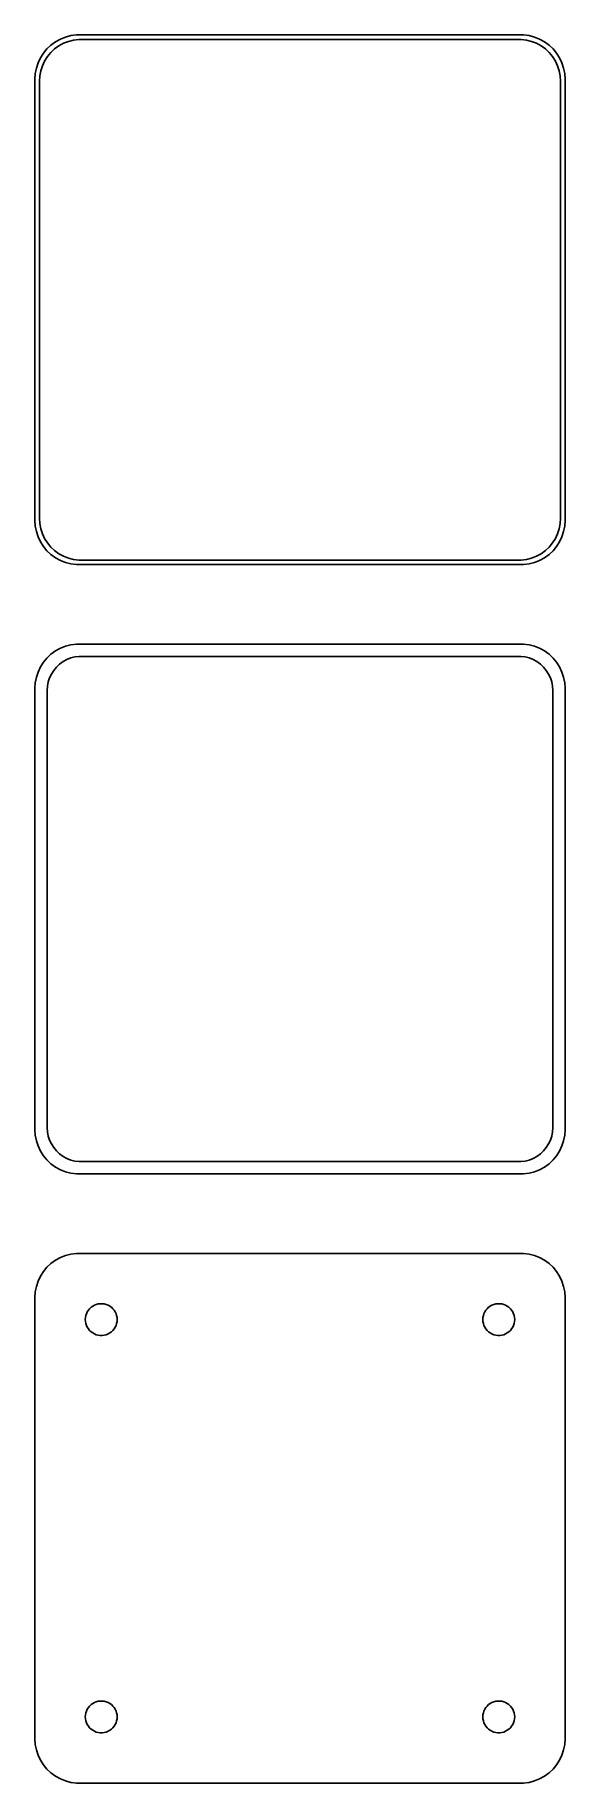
# Model space of a CAD drawing. Header units: metres. Extents: x -30 to 30, y 108 to 306.
import ezdxf

# ---------------------------------------------------------------- set-up
doc = ezdxf.new("R2010")
doc.units = ezdxf.units.M

msp = doc.modelspace()

# ---------------------------------------------------------------- linework, layer by layer
for p, q in [((-27.6791, 305.222), (-28.1871, 304.853)), ((-27.1289, 305.524), (-27.6791, 305.222)), ((-27.2952, 304.761), (-26.7724, 305.048)), ((-26.5451, 305.755), (-27.1289, 305.524)), ((-26.7724, 305.048), (-26.2178, 305.268)), ((-25.9369, 305.911), (-26.5451, 305.755)), ((-26.2178, 305.268), (-25.6401, 305.416)), ((-25.3139, 305.99), (-25.9369, 305.911)), ((-25.6401, 305.416), (-25.0482, 305.491)), ((25.3139, 305.99), (-25.3139, 305.99)), ((-25.0482, 305.491), (25.0482, 305.491)), ((25.0482, 305.491), (25.6401, 305.416)), ((25.9369, 305.911), (25.3139, 305.99)), ((25.6401, 305.416), (26.2178, 305.268)), ((26.5451, 305.755), (25.9369, 305.911)), ((26.2178, 305.268), (26.7724, 305.048)), ((27.1289, 305.524), (26.5451, 305.755)), ((26.7724, 305.048), (27.2952, 304.761)), ((27.6791, 305.222), (27.1289, 305.524)), ((28.1871, 304.853), (27.6791, 305.222)), ((-29.3815, 303.409), (-29.6489, 302.841)), ((-29.0451, 303.939), (-29.3815, 303.409)), ((-29.1664, 302.499), (-28.9124, 303.038)), ((-28.6448, 304.423), (-29.0451, 303.939)), ((-28.9124, 303.038), (-28.5928, 303.542)), ((-28.1871, 304.853), (-28.6448, 304.423)), ((-28.5928, 303.542), (-28.2126, 304.002)), ((-28.2126, 304.002), (-27.7778, 304.41)), ((-27.7778, 304.41), (-27.2952, 304.761)), ((27.2952, 304.761), (27.7778, 304.41)), ((27.7778, 304.41), (28.2126, 304.002)), ((28.6448, 304.423), (28.1871, 304.853)), ((28.2126, 304.002), (28.5928, 303.542)), ((28.5928, 303.542), (28.9124, 303.038)), ((29.0451, 303.939), (28.6448, 304.423)), ((28.9124, 303.038), (29.1664, 302.499)), ((29.3815, 303.409), (29.0451, 303.939)), ((29.6489, 302.841), (29.3815, 303.409)), ((-29.9606, 301.627), (-30, 301)), ((-30, 301), (-30, 251)), ((-29.8429, 302.243), (-29.9606, 301.627)), ((-29.6489, 302.841), (-29.8429, 302.243)), ((-29.5, 300.75), (-29.4625, 301.345)), ((-29.4625, 301.345), (-29.3508, 301.931)), ((-29.3508, 301.931), (-29.1664, 302.499)), ((29.1664, 302.499), (29.3508, 301.931)), ((29.3508, 301.931), (29.4625, 301.345)), ((29.4625, 301.345), (29.5, 300.75)), ((29.8429, 302.243), (29.6489, 302.841)), ((29.9606, 301.627), (29.8429, 302.243)), ((30, 301), (29.9606, 301.627)), ((30, 251), (30, 301)), ((-29.5, 251.25), (-29.5, 300.75)), ((29.5, 300.75), (29.5, 251.25)), ((-30, 251), (-29.9606, 250.373)), ((-29.9606, 250.373), (-29.8429, 249.757)), ((-29.8429, 249.757), (-29.6489, 249.159)), ((-29.4625, 250.655), (-29.5, 251.25)), ((-29.3508, 250.069), (-29.4625, 250.655)), ((-29.1664, 249.501), (-29.3508, 250.069)), ((-28.9124, 248.962), (-29.1664, 249.501)), ((29.1664, 249.501), (28.9124, 248.962)), ((29.3508, 250.069), (29.1664, 249.501)), ((29.4625, 250.655), (29.3508, 250.069)), ((29.5, 251.25), (29.4625, 250.655)), ((29.6489, 249.159), (29.8429, 249.757)), ((29.8429, 249.757), (29.9606, 250.373)), ((29.9606, 250.373), (30, 251)), ((-29.6489, 249.159), (-29.3815, 248.591)), ((-29.3815, 248.591), (-29.0451, 248.061)), ((-29.0451, 248.061), (-28.6448, 247.577)), ((-28.5928, 248.458), (-28.9124, 248.962)), ((-28.6448, 247.577), (-28.1871, 247.147)), ((-28.2126, 247.998), (-28.5928, 248.458)), ((-27.7778, 247.59), (-28.2126, 247.998)), ((-27.2952, 247.239), (-27.7778, 247.59)), ((27.7778, 247.59), (27.2952, 247.239)), ((28.2126, 247.998), (27.7778, 247.59)), ((28.1871, 247.147), (28.6448, 247.577)), ((28.5928, 248.458), (28.2126, 247.998)), ((28.9124, 248.962), (28.5928, 248.458)), ((28.6448, 247.577), (29.0451, 248.061)), ((29.0451, 248.061), (29.3815, 248.591)), ((29.3815, 248.591), (29.6489, 249.159)), ((-28.1871, 247.147), (-27.6791, 246.778)), ((-27.6791, 246.778), (-27.1289, 246.476)), ((-26.7724, 246.952), (-27.2952, 247.239)), ((-27.1289, 246.476), (-26.5451, 246.245)), ((-26.2178, 246.732), (-26.7724, 246.952)), ((-26.5451, 246.245), (-25.9369, 246.089)), ((-25.6401, 246.584), (-26.2178, 246.732)), ((-25.9369, 246.089), (-25.3139, 246.01)), ((-25.0482, 246.509), (-25.6401, 246.584)), ((-25.3139, 246.01), (25.3139, 246.01)), ((25.0482, 246.509), (-25.0482, 246.509)), ((25.6401, 246.584), (25.0482, 246.509)), ((25.3139, 246.01), (25.9369, 246.089)), ((26.2178, 246.732), (25.6401, 246.584)), ((25.9369, 246.089), (26.5451, 246.245)), ((26.7724, 246.952), (26.2178, 246.732)), ((26.5451, 246.245), (27.1289, 246.476)), ((27.2952, 247.239), (26.7724, 246.952)), ((27.1289, 246.476), (27.6791, 246.778)), ((27.6791, 246.778), (28.1871, 247.147)), ((-28.1871, 235.853), (-28.6448, 235.423)), ((-27.6791, 236.222), (-28.1871, 235.853)), ((-27.1289, 236.524), (-27.6791, 236.222)), ((-26.5451, 236.755), (-27.1289, 236.524)), ((-25.9369, 236.911), (-26.5451, 236.755)), ((-25.3139, 236.99), (-25.9369, 236.911)), ((-25.4751, 235.551), (-24.993, 235.612)), ((25.3139, 236.99), (-25.3139, 236.99)), ((-24.993, 235.612), (24.993, 235.612)), ((24.993, 235.612), (25.4751, 235.551)), ((25.9369, 236.911), (25.3139, 236.99)), ((26.5451, 236.755), (25.9369, 236.911)), ((27.1289, 236.524), (26.5451, 236.755)), ((27.6791, 236.222), (27.1289, 236.524)), ((28.1871, 235.853), (27.6791, 236.222)), ((28.6448, 235.423), (28.1871, 235.853)), ((-29.6489, 233.841), (-29.8429, 233.243)), ((-29.3815, 234.409), (-29.6489, 233.841)), ((-29.0451, 234.939), (-29.3815, 234.409)), ((-28.6448, 235.423), (-29.0451, 234.939)), ((-28.1408, 233.614), (-27.8805, 234.024)), ((-27.8805, 234.024), (-27.5707, 234.399)), ((-27.5707, 234.399), (-27.2165, 234.731)), ((-27.2165, 234.731), (-26.8234, 235.017)), ((-26.8234, 235.017), (-26.3975, 235.251)), ((-26.3975, 235.251), (-25.9457, 235.43)), ((-25.9457, 235.43), (-25.4751, 235.551)), ((25.4751, 235.551), (25.9457, 235.43)), ((25.9457, 235.43), (26.3975, 235.251)), ((26.3975, 235.251), (26.8234, 235.017)), ((26.8234, 235.017), (27.2165, 234.731)), ((27.2165, 234.731), (27.5707, 234.399)), ((27.5707, 234.399), (27.8805, 234.024)), ((27.8805, 234.024), (28.1408, 233.614)), ((29.0451, 234.939), (28.6448, 235.423)), ((29.3815, 234.409), (29.0451, 234.939)), ((29.6489, 233.841), (29.3815, 234.409)), ((29.8429, 233.243), (29.6489, 233.841)), ((-29.9606, 232.627), (-30, 232)), ((-30, 232), (-30, 182)), ((-29.8429, 233.243), (-29.9606, 232.627)), ((-28.6195, 231.75), (-28.589, 232.235)), ((-28.6195, 182.25), (-28.6195, 231.75)), ((-28.589, 232.235), (-28.4979, 232.712)), ((-28.4979, 232.712), (-28.3477, 233.174)), ((-28.3477, 233.174), (-28.1408, 233.614)), ((28.1408, 233.614), (28.3477, 233.174)), ((28.3477, 233.174), (28.4979, 232.712)), ((28.4979, 232.712), (28.589, 232.235)), ((28.589, 232.235), (28.6195, 231.75)), ((28.6195, 231.75), (28.6195, 182.25)), ((29.9606, 232.627), (29.8429, 233.243)), ((30, 232), (29.9606, 232.627)), ((30, 182), (30, 232)), ((-28.589, 181.765), (-28.6195, 182.25)), ((28.6195, 182.25), (28.589, 181.765)), ((-30, 182), (-29.9606, 181.373)), ((-29.9606, 181.373), (-29.8429, 180.757)), ((-29.8429, 180.757), (-29.6489, 180.159)), ((-28.4979, 181.288), (-28.589, 181.765)), ((-28.3477, 180.826), (-28.4979, 181.288)), ((-28.1408, 180.386), (-28.3477, 180.826)), ((-27.8805, 179.976), (-28.1408, 180.386)), ((28.1408, 180.386), (27.8805, 179.976)), ((28.3477, 180.826), (28.1408, 180.386)), ((28.4979, 181.288), (28.3477, 180.826)), ((28.589, 181.765), (28.4979, 181.288)), ((29.6489, 180.159), (29.8429, 180.757)), ((29.8429, 180.757), (29.9606, 181.373)), ((29.9606, 181.373), (30, 182)), ((-29.6489, 180.159), (-29.3815, 179.591)), ((-29.3815, 179.591), (-29.0451, 179.061)), ((-29.0451, 179.061), (-28.6448, 178.577)), ((-28.6448, 178.577), (-28.1871, 178.147)), ((-27.5707, 179.601), (-27.8805, 179.976)), ((-27.2165, 179.269), (-27.5707, 179.601)), ((-26.8234, 178.983), (-27.2165, 179.269)), ((-26.3975, 178.749), (-26.8234, 178.983)), ((-25.9457, 178.57), (-26.3975, 178.749)), ((-25.4751, 178.449), (-25.9457, 178.57)), ((-24.993, 178.388), (-25.4751, 178.449)), ((24.993, 178.388), (-24.993, 178.388)), ((25.4751, 178.449), (24.993, 178.388)), ((25.9457, 178.57), (25.4751, 178.449)), ((26.3975, 178.749), (25.9457, 178.57)), ((26.8234, 178.983), (26.3975, 178.749)), ((27.2165, 179.269), (26.8234, 178.983)), ((27.5707, 179.601), (27.2165, 179.269)), ((27.8805, 179.976), (27.5707, 179.601)), ((28.1871, 178.147), (28.6448, 178.577)), ((28.6448, 178.577), (29.0451, 179.061)), ((29.0451, 179.061), (29.3815, 179.591)), ((29.3815, 179.591), (29.6489, 180.159)), ((-28.1871, 178.147), (-27.6791, 177.778)), ((-27.6791, 177.778), (-27.1289, 177.476)), ((-27.1289, 177.476), (-26.5451, 177.245)), ((-26.5451, 177.245), (-25.9369, 177.089)), ((-25.9369, 177.089), (-25.3139, 177.01)), ((-25.3139, 177.01), (25.3139, 177.01)), ((25.3139, 177.01), (25.9369, 177.089)), ((25.9369, 177.089), (26.5451, 177.245)), ((26.5451, 177.245), (27.1289, 177.476)), ((27.1289, 177.476), (27.6791, 177.778)), ((27.6791, 177.778), (28.1871, 178.147)), ((-28.6448, 166.423), (-29.0451, 165.939)), ((-28.1871, 166.853), (-28.6448, 166.423)), ((-27.6791, 167.222), (-28.1871, 166.853)), ((-27.1289, 167.524), (-27.6791, 167.222)), ((-26.5451, 167.755), (-27.1289, 167.524)), ((-25.9369, 167.911), (-26.5451, 167.755)), ((-25.3139, 167.99), (-25.9369, 167.911)), ((25.3139, 167.99), (-25.3139, 167.99)), ((25.9369, 167.911), (25.3139, 167.99)), ((26.5451, 167.755), (25.9369, 167.911)), ((27.1289, 167.524), (26.5451, 167.755)), ((27.6791, 167.222), (27.1289, 167.524)), ((28.1871, 166.853), (27.6791, 167.222)), ((28.6448, 166.423), (28.1871, 166.853)), ((29.0451, 165.939), (28.6448, 166.423)), ((-29.6489, 164.841), (-29.8429, 164.243)), ((-29.3815, 165.409), (-29.6489, 164.841)), ((-29.0451, 165.939), (-29.3815, 165.409)), ((29.3815, 165.409), (29.0451, 165.939)), ((29.6489, 164.841), (29.3815, 165.409)), ((29.8429, 164.243), (29.6489, 164.841)), ((-29.9606, 163.627), (-30, 163)), ((-30, 163), (-30, 113)), ((-29.8429, 164.243), (-29.9606, 163.627)), ((29.9606, 163.627), (29.8429, 164.243)), ((30, 163), (29.9606, 163.627)), ((30, 113), (30, 163)), ((-24.3, 160.5), (-24.2858, 160.726)), ((-24.2858, 160.274), (-24.3, 160.5)), ((-24.2858, 160.726), (-24.2434, 160.948)), ((-24.2434, 160.948), (-24.1736, 161.163)), ((-24.1736, 161.163), (-24.0773, 161.367)), ((-24.0773, 161.367), (-23.9562, 161.558)), ((-23.9562, 161.558), (-23.8121, 161.732)), ((-23.8121, 161.732), (-23.6474, 161.887)), ((-23.6474, 161.887), (-23.4645, 162.02)), ((-23.4645, 162.02), (-23.2664, 162.129)), ((-23.2664, 162.129), (-23.0562, 162.212)), ((-23.0562, 162.212), (-22.8373, 162.268)), ((-22.8373, 162.268), (-22.613, 162.296)), ((-22.613, 162.296), (-22.387, 162.296)), ((-22.387, 162.296), (-22.1627, 162.268)), ((-22.1627, 162.268), (-21.9438, 162.212)), ((-21.9438, 162.212), (-21.7336, 162.129)), ((-21.7336, 162.129), (-21.5355, 162.02)), ((-21.5355, 162.02), (-21.3526, 161.887)), ((-21.3526, 161.887), (-21.1879, 161.732)), ((-21.1879, 161.732), (-21.0438, 161.558)), ((-21.0438, 161.558), (-20.9226, 161.367)), ((-20.9226, 161.367), (-20.8264, 161.163)), ((-20.8264, 161.163), (-20.7565, 160.948)), ((-20.7565, 160.948), (-20.7142, 160.726)), ((-20.7142, 160.726), (-20.7, 160.5)), ((-20.7, 160.5), (-20.7142, 160.274)), ((20.7, 160.5), (20.7142, 160.726)), ((20.7142, 160.274), (20.7, 160.5)), ((20.7142, 160.726), (20.7565, 160.948)), ((20.7565, 160.948), (20.8264, 161.163)), ((20.8264, 161.163), (20.9226, 161.367)), ((20.9226, 161.367), (21.0438, 161.558)), ((21.0438, 161.558), (21.1879, 161.732)), ((21.1879, 161.732), (21.3526, 161.887)), ((21.3526, 161.887), (21.5355, 162.02)), ((21.5355, 162.02), (21.7336, 162.129)), ((21.7336, 162.129), (21.9438, 162.212)), ((21.9438, 162.212), (22.1627, 162.268)), ((22.1627, 162.268), (22.387, 162.296)), ((22.387, 162.296), (22.613, 162.296)), ((22.613, 162.296), (22.8373, 162.268)), ((22.8373, 162.268), (23.0562, 162.212)), ((23.0562, 162.212), (23.2664, 162.129)), ((23.2664, 162.129), (23.4645, 162.02)), ((23.4645, 162.02), (23.6474, 161.887)), ((23.6474, 161.887), (23.8121, 161.732)), ((23.8121, 161.732), (23.9562, 161.558)), ((23.9562, 161.558), (24.0773, 161.367)), ((24.0773, 161.367), (24.1736, 161.163)), ((24.1736, 161.163), (24.2434, 160.948)), ((24.2434, 160.948), (24.2858, 160.726)), ((24.2858, 160.726), (24.3, 160.5)), ((24.3, 160.5), (24.2858, 160.274)), ((-24.2434, 160.052), (-24.2858, 160.274)), ((-24.1736, 159.837), (-24.2434, 160.052)), ((-24.0773, 159.633), (-24.1736, 159.837)), ((-23.9562, 159.442), (-24.0773, 159.633)), ((-23.8121, 159.268), (-23.9562, 159.442)), ((-23.6474, 159.113), (-23.8121, 159.268)), ((-23.4645, 158.98), (-23.6474, 159.113)), ((-23.2664, 158.871), (-23.4645, 158.98)), ((-23.0562, 158.788), (-23.2664, 158.871)), ((-22.8373, 158.732), (-23.0562, 158.788)), ((-22.613, 158.704), (-22.8373, 158.732)), ((-22.387, 158.704), (-22.613, 158.704)), ((-22.1627, 158.732), (-22.387, 158.704)), ((-21.9438, 158.788), (-22.1627, 158.732)), ((-21.7336, 158.871), (-21.9438, 158.788)), ((-21.5355, 158.98), (-21.7336, 158.871)), ((-21.3526, 159.113), (-21.5355, 158.98)), ((-21.1879, 159.268), (-21.3526, 159.113)), ((-21.0438, 159.442), (-21.1879, 159.268)), ((-20.9226, 159.633), (-21.0438, 159.442)), ((-20.8264, 159.837), (-20.9226, 159.633)), ((-20.7565, 160.052), (-20.8264, 159.837)), ((-20.7142, 160.274), (-20.7565, 160.052)), ((20.7565, 160.052), (20.7142, 160.274)), ((20.8264, 159.837), (20.7565, 160.052)), ((20.9226, 159.633), (20.8264, 159.837)), ((21.0438, 159.442), (20.9226, 159.633)), ((21.1879, 159.268), (21.0438, 159.442)), ((21.3526, 159.113), (21.1879, 159.268)), ((21.5355, 158.98), (21.3526, 159.113)), ((21.7336, 158.871), (21.5355, 158.98)), ((21.9438, 158.788), (21.7336, 158.871)), ((22.1627, 158.732), (21.9438, 158.788)), ((22.387, 158.704), (22.1627, 158.732)), ((22.613, 158.704), (22.387, 158.704)), ((22.8373, 158.732), (22.613, 158.704)), ((23.0562, 158.788), (22.8373, 158.732)), ((23.2664, 158.871), (23.0562, 158.788)), ((23.4645, 158.98), (23.2664, 158.871)), ((23.6474, 159.113), (23.4645, 158.98)), ((23.8121, 159.268), (23.6474, 159.113)), ((23.9562, 159.442), (23.8121, 159.268)), ((24.0773, 159.633), (23.9562, 159.442)), ((24.1736, 159.837), (24.0773, 159.633)), ((24.2434, 160.052), (24.1736, 159.837)), ((24.2858, 160.274), (24.2434, 160.052)), ((-23.8121, 116.732), (-23.6474, 116.887)), ((-23.6474, 116.887), (-23.4645, 117.02)), ((-23.4645, 117.02), (-23.2664, 117.129)), ((-23.2664, 117.129), (-23.0562, 117.212)), ((-23.0562, 117.212), (-22.8373, 117.268)), ((-22.8373, 117.268), (-22.613, 117.296)), ((-22.613, 117.296), (-22.387, 117.296)), ((-22.387, 117.296), (-22.1627, 117.268)), ((-22.1627, 117.268), (-21.9438, 117.212)), ((-21.9438, 117.212), (-21.7336, 117.129)), ((-21.7336, 117.129), (-21.5355, 117.02)), ((-21.5355, 117.02), (-21.3526, 116.887)), ((-21.3526, 116.887), (-21.1879, 116.732)), ((21.1879, 116.732), (21.3526, 116.887)), ((21.3526, 116.887), (21.5355, 117.02)), ((21.5355, 117.02), (21.7336, 117.129)), ((21.7336, 117.129), (21.9438, 117.212)), ((21.9438, 117.212), (22.1627, 117.268)), ((22.1627, 117.268), (22.387, 117.296)), ((22.387, 117.296), (22.613, 117.296)), ((22.613, 117.296), (22.8373, 117.268)), ((22.8373, 117.268), (23.0562, 117.212)), ((23.0562, 117.212), (23.2664, 117.129)), ((23.2664, 117.129), (23.4645, 117.02)), ((23.4645, 117.02), (23.6474, 116.887)), ((23.6474, 116.887), (23.8121, 116.732)), ((-24.3, 115.5), (-24.2858, 115.726)), ((-24.2858, 115.274), (-24.3, 115.5)), ((-24.2858, 115.726), (-24.2434, 115.948)), ((-24.2434, 115.052), (-24.2858, 115.274)), ((-24.2434, 115.948), (-24.1736, 116.163)), ((-24.1736, 114.837), (-24.2434, 115.052)), ((-24.1736, 116.163), (-24.0773, 116.367)), ((-24.0773, 114.633), (-24.1736, 114.837)), ((-24.0773, 116.367), (-23.9562, 116.558)), ((-23.9562, 116.558), (-23.8121, 116.732)), ((-21.1879, 116.732), (-21.0438, 116.558)), ((-21.0438, 116.558), (-20.9226, 116.367)), ((-20.9226, 116.367), (-20.8264, 116.163)), ((-20.8264, 114.837), (-20.9226, 114.633)), ((-20.8264, 116.163), (-20.7565, 115.948)), ((-20.7565, 115.052), (-20.8264, 114.837)), ((-20.7565, 115.948), (-20.7142, 115.726)), ((-20.7142, 115.274), (-20.7565, 115.052)), ((-20.7142, 115.726), (-20.7, 115.5)), ((-20.7, 115.5), (-20.7142, 115.274)), ((20.7, 115.5), (20.7142, 115.726)), ((20.7142, 115.274), (20.7, 115.5)), ((20.7142, 115.726), (20.7565, 115.948)), ((20.7565, 115.052), (20.7142, 115.274)), ((20.7565, 115.948), (20.8264, 116.163)), ((20.8264, 114.837), (20.7565, 115.052)), ((20.8264, 116.163), (20.9226, 116.367)), ((20.9226, 114.633), (20.8264, 114.837)), ((20.9226, 116.367), (21.0438, 116.558)), ((21.0438, 116.558), (21.1879, 116.732)), ((23.8121, 116.732), (23.9562, 116.558)), ((23.9562, 116.558), (24.0773, 116.367)), ((24.0773, 116.367), (24.1736, 116.163)), ((24.1736, 114.837), (24.0773, 114.633)), ((24.1736, 116.163), (24.2434, 115.948)), ((24.2434, 115.052), (24.1736, 114.837)), ((24.2434, 115.948), (24.2858, 115.726)), ((24.2858, 115.274), (24.2434, 115.052)), ((24.2858, 115.726), (24.3, 115.5)), ((24.3, 115.5), (24.2858, 115.274)), ((-30, 113), (-29.9606, 112.373)), ((-23.9562, 114.442), (-24.0773, 114.633)), ((-23.8121, 114.268), (-23.9562, 114.442)), ((-23.6474, 114.113), (-23.8121, 114.268)), ((-23.4645, 113.98), (-23.6474, 114.113)), ((-23.2664, 113.871), (-23.4645, 113.98)), ((-23.0562, 113.788), (-23.2664, 113.871)), ((-22.8373, 113.732), (-23.0562, 113.788)), ((-22.613, 113.704), (-22.8373, 113.732)), ((-22.387, 113.704), (-22.613, 113.704)), ((-22.1627, 113.732), (-22.387, 113.704)), ((-21.9438, 113.788), (-22.1627, 113.732)), ((-21.7336, 113.871), (-21.9438, 113.788)), ((-21.5355, 113.98), (-21.7336, 113.871)), ((-21.3526, 114.113), (-21.5355, 113.98)), ((-21.1879, 114.268), (-21.3526, 114.113)), ((-21.0438, 114.442), (-21.1879, 114.268)), ((-20.9226, 114.633), (-21.0438, 114.442)), ((21.0438, 114.442), (20.9226, 114.633)), ((21.1879, 114.268), (21.0438, 114.442)), ((21.3526, 114.113), (21.1879, 114.268)), ((21.5355, 113.98), (21.3526, 114.113)), ((21.7336, 113.871), (21.5355, 113.98)), ((21.9438, 113.788), (21.7336, 113.871)), ((22.1627, 113.732), (21.9438, 113.788)), ((22.387, 113.704), (22.1627, 113.732)), ((22.613, 113.704), (22.387, 113.704)), ((22.8373, 113.732), (22.613, 113.704)), ((23.0562, 113.788), (22.8373, 113.732)), ((23.2664, 113.871), (23.0562, 113.788)), ((23.4645, 113.98), (23.2664, 113.871)), ((23.6474, 114.113), (23.4645, 113.98)), ((23.8121, 114.268), (23.6474, 114.113)), ((23.9562, 114.442), (23.8121, 114.268)), ((24.0773, 114.633), (23.9562, 114.442)), ((29.9606, 112.373), (30, 113)), ((-29.9606, 112.373), (-29.8429, 111.757)), ((-29.8429, 111.757), (-29.6489, 111.159)), ((-29.6489, 111.159), (-29.3815, 110.591)), ((29.3815, 110.591), (29.6489, 111.159)), ((29.6489, 111.159), (29.8429, 111.757)), ((29.8429, 111.757), (29.9606, 112.373)), ((-29.3815, 110.591), (-29.0451, 110.061)), ((-29.0451, 110.061), (-28.6448, 109.577)), ((-28.6448, 109.577), (-28.1871, 109.147)), ((-28.1871, 109.147), (-27.6791, 108.778)), ((27.6791, 108.778), (28.1871, 109.147)), ((28.1871, 109.147), (28.6448, 109.577)), ((28.6448, 109.577), (29.0451, 110.061)), ((29.0451, 110.061), (29.3815, 110.591)), ((-27.6791, 108.778), (-27.1289, 108.476)), ((-27.1289, 108.476), (-26.5451, 108.245)), ((-26.5451, 108.245), (-25.9369, 108.089)), ((-25.9369, 108.089), (-25.3139, 108.01)), ((-25.3139, 108.01), (25.3139, 108.01)), ((25.3139, 108.01), (25.9369, 108.089)), ((25.9369, 108.089), (26.5451, 108.245)), ((26.5451, 108.245), (27.1289, 108.476)), ((27.1289, 108.476), (27.6791, 108.778))]:
    msp.add_line(p, q)

doc.saveas('drawing.dxf')
